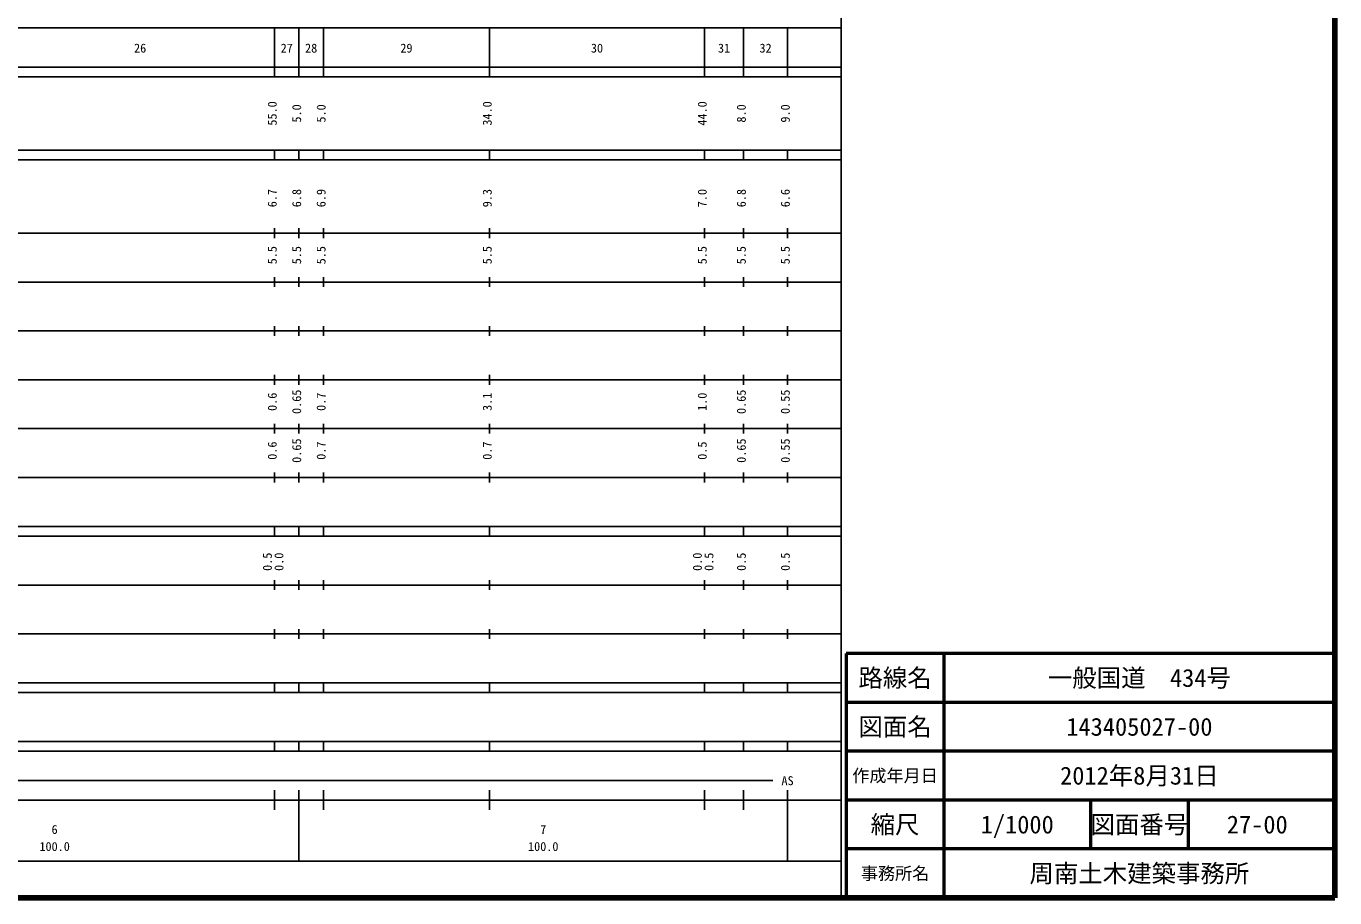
# Model space of a CAD drawing. Units: millimetres on the paper, enlarged 1000 times. Extents: x 40000 to 680000, y 20000 to 380000.
# Drawn here: x 412178 to 680000, y 20000 to 198357 of the extents above; entities that cross this region are included whole.
import ezdxf
from ezdxf.enums import TextEntityAlignment as Align

# ---------------------------------------------------------------- set-up
doc = ezdxf.new("R2010")
doc.units = ezdxf.units.MM
doc.header["$LTSCALE"] = 1000
for name, color, linetype, lineweight in [('M-TTL', 2, 'Continuous', 140), ('M-TTL-BAND', 7, 'Continuous', 25), ('M-TTL-FRAM', 2, 'Continuous', 50), ('M-TTL-LINE', 7, 'Continuous', 50)]:
    doc.layers.add(name, color=color, linetype=linetype, lineweight=lineweight)
doc.layers.add('M-TTL-TXT', color=7, linetype='Continuous')
doc.styles.add('ＭＳ ゴシック', font='')
doc.styles.get('ＭＳ ゴシック').set_extended_font_data('MS Gothic')

msp = doc.modelspace()

# ---------------------------------------------------------------- linework, layer by layer
at = {"layer": 'M-TTL'}
for p, q in [((680000, 20000), (680000, 380000)), ((40000, 20000), (680000, 20000))]:
    msp.add_line(p, q, dxfattribs=at)
at = {"layer": 'M-TTL-BAND'}
for p, q in [((579000, 20000), (579000, 370000)), ((68000, 198000), (579000, 198000)), ((463000, 188000), (463000, 198000)), ((468000, 188000), (468000, 198000)), ((473000, 188000), (473000, 198000)), ((507000, 188000), (507000, 198000)), ((551000, 188000), (551000, 198000)), ((559000, 188000), (559000, 198000)), ((568000, 188000), (568000, 198000)), ((40000, 190000), (579000, 190000)), ((40000, 188000), (579000, 188000)), ((40000, 173000), (579000, 173000)), ((463000, 171000), (463000, 173000)), ((468000, 171000), (468000, 173000)), ((473000, 171000), (473000, 173000)), ((507000, 171000), (507000, 173000)), ((551000, 171000), (551000, 173000)), ((559000, 171000), (559000, 173000)), ((568000, 171000), (568000, 173000)), ((40000, 171000), (579000, 171000)), ((40000, 156000), (579000, 156000)), ((463000, 155000), (463000, 157000)), ((468000, 155000), (468000, 157000)), ((473000, 155000), (473000, 157000)), ((507000, 155000), (507000, 157000)), ((551000, 155000), (551000, 157000)), ((559000, 155000), (559000, 157000)), ((568000, 155000), (568000, 157000)), ((46000, 146000), (579000, 146000)), ((463000, 145000), (463000, 147000)), ((468000, 145000), (468000, 147000)), ((473000, 145000), (473000, 147000)), ((507000, 145000), (507000, 147000)), ((551000, 145000), (551000, 147000)), ((559000, 145000), (559000, 147000)), ((568000, 145000), (568000, 147000)), ((463000, 135000), (463000, 137000)), ((468000, 135000), (468000, 137000)), ((473000, 135000), (473000, 137000)), ((507000, 135000), (507000, 137000)), ((551000, 135000), (551000, 137000)), ((559000, 135000), (559000, 137000)), ((568000, 135000), (568000, 137000)), ((52000, 136000), (579000, 136000)), ((46000, 126000), (579000, 126000)), ((463000, 125000), (463000, 127000)), ((468000, 125000), (468000, 127000)), ((473000, 125000), (473000, 127000)), ((507000, 125000), (507000, 127000)), ((551000, 125000), (551000, 127000)), ((559000, 125000), (559000, 127000)), ((568000, 125000), (568000, 127000)), ((52000, 116000), (579000, 116000)), ((463000, 115000), (463000, 117000)), ((468000, 115000), (468000, 117000)), ((473000, 115000), (473000, 117000)), ((507000, 115000), (507000, 117000)), ((551000, 115000), (551000, 117000)), ((559000, 115000), (559000, 117000)), ((568000, 115000), (568000, 117000)), ((46000, 106000), (579000, 106000)), ((463000, 105000), (463000, 107000)), ((468000, 105000), (468000, 107000)), ((473000, 105000), (473000, 107000)), ((507000, 105000), (507000, 107000)), ((551000, 105000), (551000, 107000)), ((559000, 105000), (559000, 107000)), ((568000, 105000), (568000, 107000)), ((40000, 96000), (579000, 96000)), ((40000, 94000), (579000, 94000)), ((463000, 94000), (463000, 96000)), ((468000, 94000), (468000, 96000)), ((473000, 94000), (473000, 96000)), ((507000, 94000), (507000, 96000)), ((551000, 94000), (551000, 96000)), ((559000, 94000), (559000, 96000)), ((568000, 94000), (568000, 96000)), ((49000, 84000), (579000, 84000)), ((463000, 83000), (463000, 85000)), ((468000, 83000), (468000, 85000)), ((473000, 83000), (473000, 85000)), ((507000, 83000), (507000, 85000)), ((551000, 83000), (551000, 85000)), ((559000, 83000), (559000, 85000)), ((568000, 83000), (568000, 85000)), ((463000, 73000), (463000, 75000)), ((468000, 73000), (468000, 75000)), ((473000, 73000), (473000, 75000)), ((507000, 73000), (507000, 75000)), ((551000, 73000), (551000, 75000)), ((559000, 73000), (559000, 75000)), ((568000, 73000), (568000, 75000)), ((40000, 74000), (579000, 74000)), ((40000, 64000), (579000, 64000)), ((40000, 62000), (579000, 62000)), ((463000, 62000), (463000, 64000)), ((468000, 62000), (468000, 64000)), ((473000, 62000), (473000, 64000)), ((507000, 62000), (507000, 64000)), ((551000, 62000), (551000, 64000)), ((559000, 62000), (559000, 64000)), ((568000, 62000), (568000, 64000)), ((40000, 52000), (579000, 52000)), ((463000, 50000), (463000, 52000)), ((468000, 50000), (468000, 52000)), ((473000, 50000), (473000, 52000)), ((507000, 50000), (507000, 52000)), ((551000, 50000), (551000, 52000)), ((559000, 50000), (559000, 52000)), ((568000, 50000), (568000, 52000)), ((40000, 50000), (579000, 50000)), ((257500, 44000), (565000, 44000)), ((463000, 38000), (463000, 42000)), ((468000, 27500), (468000, 42000)), ((473000, 38000), (473000, 42000)), ((507000, 38000), (507000, 42000)), ((551000, 38000), (551000, 42000)), ((559000, 38000), (559000, 42000)), ((568000, 27500), (568000, 42000)), ((40000, 40000), (579000, 40000)), ((68000, 27500), (579000, 27500))]:
    msp.add_line(p, q, dxfattribs=at)
at = {"layer": 'M-TTL-FRAM'}
for p, q in [((680000, 70000), (580000, 70000)), ((580000, 70000), (580000, 20000))]:
    msp.add_line(p, q, dxfattribs=at)
at = {"layer": 'M-TTL-LINE'}
for p, q in [((600000, 70000), (600000, 20000)), ((680000, 60000), (580000, 60000)), ((680000, 50000), (580000, 50000)), ((680000, 40000), (580000, 40000)), ((630000, 40000), (630000, 30000)), ((650000, 40000), (650000, 30000)), ((680000, 30000), (580000, 30000))]:
    msp.add_line(p, q, dxfattribs=at)

# ---------------------------------------------------------------- texts
at = {"layer": 'M-TTL-BAND', "style": 'ＭＳ ゴシック'}
for s, p in [('26', (435500, 192405)), ('27', (465500, 192405)), ('28', (470500, 192405)), ('29', (490000, 192405)), ('30', (529000, 192405)), ('31', (555000, 192405)), ('32', (563500, 192405)), ('AS', (568000, 42500)), ('6', (418000, 32523)), ('7', (518000, 32523)), ('100.0', (418000, 29033)), ('100.0', (518000, 29033))]:
    msp.add_text(s, height=1833, dxfattribs=at).set_placement(p, align=Align.BOTTOM_CENTER)
for s, p in [('55.0', (464000, 180500)), ('5.0', (469000, 180500)), ('5.0', (474000, 180500)), ('34.0', (508000, 180500)), ('44.0', (552000, 180500)), ('8.0', (560000, 180500)), ('9.0', (569000, 180500)), ('6.7', (464000, 163174)), ('6.8', (469000, 163174)), ('6.9', (474000, 163174)), ('9.3', (508000, 163174)), ('7.0', (552000, 163174)), ('6.8', (560000, 163174)), ('6.6', (569000, 163174)), ('5.5', (464000, 151500)), ('5.5', (469000, 151500)), ('5.5', (474000, 151500)), ('5.5', (508000, 151500)), ('5.5', (552000, 151500)), ('5.5', (560000, 151500)), ('5.5', (569000, 151500)), ('0.6', (464000, 121500)), ('0.65', (469000, 121500)), ('0.7', (474000, 121500)), ('3.1', (508000, 121500)), ('1.0', (552000, 121500)), ('0.65', (560000, 121500)), ('0.55', (569000, 121500)), ('0.6', (464000, 111500)), ('0.65', (469000, 111500)), ('0.7', (474000, 111500)), ('0.7', (508000, 111500)), ('0.5', (552000, 111500)), ('0.65', (560000, 111500)), ('0.55', (569000, 111500)), ('0.5', (463000, 88764)), ('0.0', (465370, 88764)), ('0.0', (551000, 88764)), ('0.5', (553370, 88764)), ('0.5', (560000, 88764)), ('0.5', (569000, 88764))]:
    msp.add_text(s, height=1833, rotation=90, dxfattribs=at).set_placement(p, align=Align.BOTTOM_CENTER)
at = {"layer": 'M-TTL-TXT', "style": 'ＭＳ ゴシック'}
for s, height, p in [('路線名', 3666, (590000, 65000)), ('路線名', 3666, (590000, 65000)), ('一般国道\u3000434号', 3666, (640000, 65000)), ('図面名', 3666, (590000, 55000)), ('図面名', 3666, (590000, 55000)), ('143405027-00', 3666, (640000, 55000)), ('作成年月日', 2566, (590000, 45000)), ('作成年月日', 2566, (590000, 45000)), ('2012年8月31日', 3666, (640000, 45000)), ('縮尺', 3666, (590000, 35000)), ('縮尺', 3666, (590000, 35000)), ('1/1000', 3666, (615000, 35000)), ('図面番号', 3666, (640000, 35000)), ('図面番号', 3666, (640000, 35000)), ('27-00', 3666, (664125, 35000)), ('周南土木建築事務所', 3666, (640000, 25000)), ('事務所名', 2566, (590000, 25000)), ('事務所名', 2566, (590000, 25000))]:
    msp.add_text(s, height=height, dxfattribs=at).set_placement(p, align=Align.MIDDLE_CENTER)

doc.saveas('drawing.dxf')
